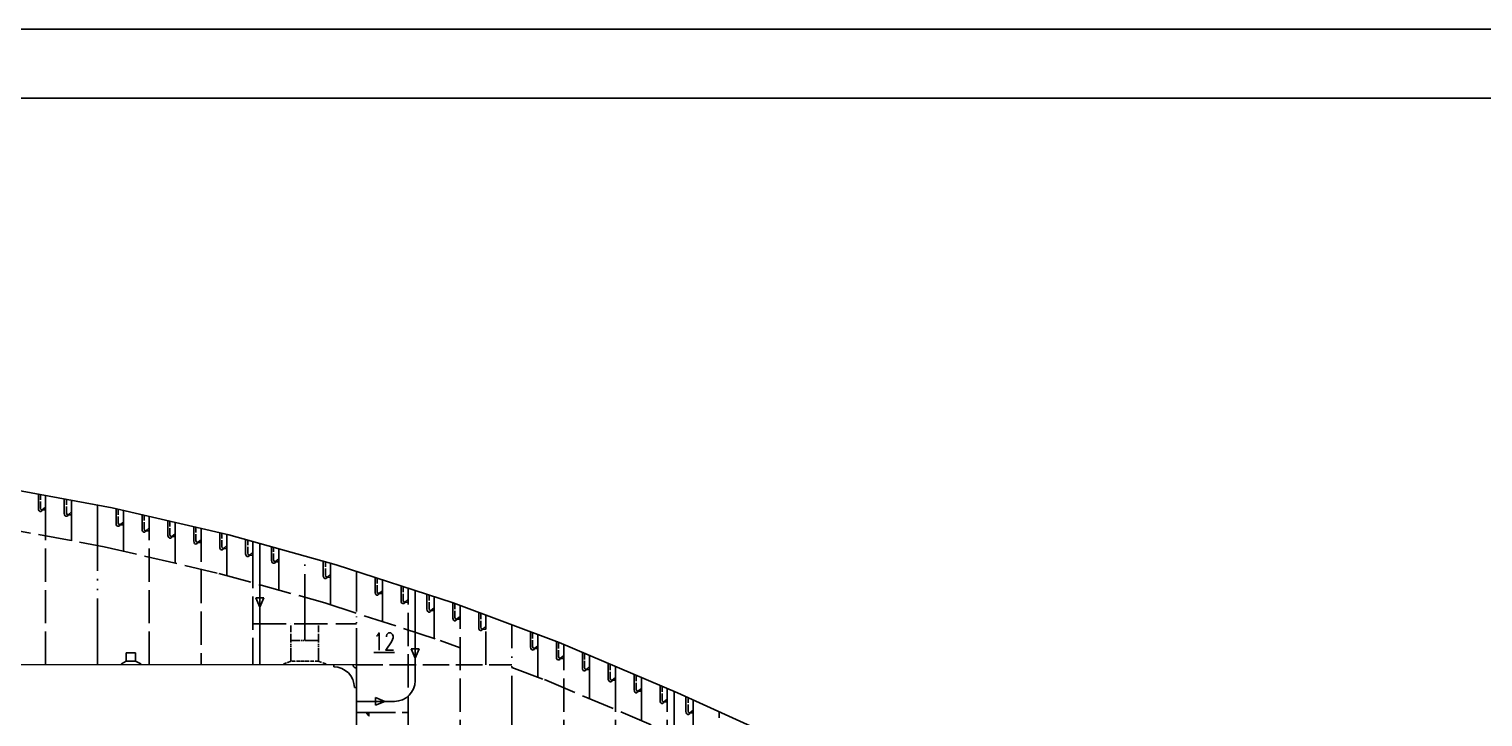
# Model space of a CAD drawing. Extents: x 373818 to 564480, y 322172 to 634257.
# Drawn here: x 532106 to 553155, y 485525 to 495477 of the extents above; entities that cross this region are included whole.
import ezdxf

# ---------------------------------------------------------------- set-up
doc = ezdxf.new("R2010")
doc.units = 0
doc.header["$LTSCALE"] = 40
doc.header["$MEASUREMENT"] = 0
doc.linetypes.add('ACAD_ISO02W100', pattern=[15, 12, -3])
doc.linetypes.add('ACAD_ISO05W100', pattern=[34, 24, -3, 0.5, -3, 0.5, -3])
doc.layers.get('0').update_dxf_attribs({"linetype": 'CONTINUOUS'})
for name, color, linetype in [('01CONTINUOUS', 2, 'CONTINUOUS'), ('BT_ENG', 7, 'CONTINUOUS'), ('C-CON', 4, 'CONTINUOUS'), ('C-DAS', 4, 'ACAD_ISO02W100'), ('C-PH', 4, 'ACAD_ISO05W100'), ('Y-CON', 2, 'CONTINUOUS'), ('Y-DAS', 2, 'ACAD_ISO02W100'), ('Y-PH', 2, 'ACAD_ISO05W100')]:
    doc.layers.add(name, color=color, linetype=linetype)
doc.styles.add('ROMANS', font='romans.shx', dxfattribs={"width": 0.75, "height": 250, "bigfont": 'hzdx.shx'})

# ---------------------------------------------------------------- blocks, each defined once
blk = doc.blocks.new('A$C75882CA2')
at = {"layer": 'C-CON'}
for p, q in [((0, 57), (136, 114)), ((0, 57), (136, 0)), ((136, 0), (136, 114))]:
    blk.add_line(p, q, dxfattribs=at)

msp = doc.modelspace()

# ---------------------------------------------------------------- linework, layer by layer
at = {"color": 2}
msp.add_line((417794.48, 494477.25), (562894.48, 494477.25), dxfattribs=at)
for p, q in [((532241.41, 488538.29), (532241.41, 488748.1)), ((532616.41, 488468.23), (532616.41, 488678.66)), ((533366.41, 488322.95), (533366.41, 488537.16)), ((533741.41, 488237.53), (533741.41, 488449.9)), ((534116.41, 488152.11), (534116.41, 488362.64)), ((534491.41, 488066.7), (534491.41, 488272.54)), ((534866.41, 487981.28), (534866.41, 488187.12)), ((535241.41, 487885.1), (535241.41, 488089.95)), ((535616.41, 487788.15), (535616.41, 487985.99)), ((536366.41, 487567.03), (536366.41, 487776.1)), ((537116.41, 487326.62), (537116.41, 487542.76)), ((537491.41, 487204.42), (537491.41, 487420.56)), ((537866.41, 487082.22), (537866.41, 487298.36)), ((538241.41, 486955.86), (538241.41, 487176.16)), ((538616.41, 486814.42), (538616.41, 487035.73)), ((539366.41, 486533.06), (539366.41, 486751.12)), ((539741.41, 486389.23), (539741.41, 486607.28)), ((540116.41, 486230.88), (540116.41, 486454.98)), ((540491.41, 486072.53), (540491.41, 486296.63)), ((540866.41, 485914.18), (540866.41, 486138.28)), ((541241.41, 485759.55), (541241.41, 485982.1)), ((541616.41, 485600.64), (541616.41, 485819.79))]:
    msp.add_line(p, q)
at = {"color": 1}
for p, q in [((535445.62, 486279.59), (535446.09, 488033.21)), ((537696.41, 486049.13), (537696.41, 487353.76)), ((541445.62, 483800.33), (541446.18, 485895.63)), ((536846.41, 485749.13), (537396.41, 485749.13))]:
    msp.add_line(p, q, dxfattribs=at)
for centre, radius, start, end in [((532291.41, 488538.29), 50, 180, 220.300494), ((532296.41, 488545.21), 25, 180, 270), ((532272.35, 488522.12), 25, 220.300494, 355.621629), ((532666.41, 488468.23), 50, 180, 220.300494), ((532647.35, 488452.06), 25, 220.300494, 355.621629), ((532671.41, 488475.15), 25, 180, 270), ((533416.41, 488322.95), 50, 180, 220.300494), ((533421.41, 488329.87), 25, 180, 270), ((533397.35, 488306.78), 25, 220.300494, 355.621629), ((533791.41, 488237.53), 50, 180, 220.300494), ((533772.35, 488221.36), 25, 220.300494, 355.621629), ((533796.41, 488244.45), 25, 180, 270), ((534166.41, 488152.11), 50, 180, 220.300494), ((534147.35, 488135.95), 25, 220.300494, 355.621629), ((534171.41, 488159.04), 25, 180, 270), ((534541.41, 488066.7), 50, 180, 220.300494), ((534522.35, 488050.53), 25, 220.300494, 355.621629), ((534546.41, 488073.62), 25, 180, 270), ((534916.41, 487981.28), 50, 180, 220.300494), ((534897.35, 487965.11), 25, 220.300494, 355.621629), ((534921.41, 487988.2), 25, 180, 270), ((535291.41, 487885.1), 50, 180, 220.300494), ((535272.35, 487868.93), 25, 220.300494, 355.621629), ((535296.41, 487892.02), 25, 180, 270), ((535666.41, 487788.15), 50, 180, 220.300494), ((535647.35, 487771.98), 25, 220.300494, 355.621629), ((535671.41, 487795.07), 25, 180, 270), ((536416.41, 487567.03), 50, 180, 220.300494), ((536397.35, 487550.86), 25, 220.300494, 355.621629), ((536421.41, 487573.95), 25, 180, 270), ((537166.41, 487326.62), 50, 180, 220.300494), ((537147.35, 487310.45), 25, 220.300494, 355.621629), ((537171.41, 487333.54), 25, 180, 270), ((537541.41, 487204.42), 50, 180, 220.300494), ((537522.35, 487188.25), 25, 220.300494, 355.621629), ((537546.41, 487211.34), 25, 180, 270), ((537916.41, 487082.22), 50, 180, 220.300494), ((537897.35, 487066.05), 25, 220.300494, 355.621629), ((537921.41, 487089.14), 25, 180, 270), ((538291.41, 486955.86), 50, 180, 220.300494), ((538272.35, 486939.69), 25, 220.300494, 355.621629), ((538296.41, 486962.78), 25, 180, 270), ((538666.41, 486814.42), 50, 180, 220.300494), ((538647.35, 486798.25), 25, 220.300494, 355.621629), ((538671.41, 486821.34), 25, 180, 270), ((539416.41, 486533.06), 50, 180, 220.300494), ((539397.35, 486516.89), 25, 220.300494, 355.621629), ((539421.41, 486539.98), 25, 180, 270), ((536846.41, 486279.13), 50, 179.981233, 270), ((539791.41, 486389.23), 50, 180, 220.300494), ((539772.35, 486373.06), 25, 220.300494, 355.621629), ((539796.41, 486396.15), 25, 180, 270), ((540166.41, 486230.88), 50, 180, 220.300494), ((540171.41, 486237.8), 25, 180, 270), ((540147.35, 486214.71), 25, 220.300494, 355.621629), ((540541.41, 486072.53), 50, 180, 220.300494), ((540522.35, 486056.36), 25, 220.300494, 355.621629), ((540546.41, 486079.45), 25, 180, 270), ((540916.41, 485914.18), 50, 180, 220.300494), ((540897.35, 485898.01), 25, 220.300494, 355.621629), ((540921.41, 485921.11), 25, 180, 270), ((541291.41, 485759.55), 50, 180, 220.300494), ((541272.35, 485743.38), 25, 220.300494, 355.621629), ((541296.41, 485766.47), 25, 180, 270), ((541666.41, 485600.64), 50, 180, 220.300494), ((541671.41, 485607.56), 25, 180, 270), ((541647.35, 485584.47), 25, 220.300494, 355.621629)]:
    msp.add_arc(centre, radius, start, end)
msp.add_arc((537396.41, 486049.13), 300, 270, 0, dxfattribs=at)
at = {"layer": '01CONTINUOUS'}
for p, q in [((524096.41, 486283.31), (536846.41, 486279.13)), ((536846.41, 483800.36), (536846.41, 486280.36))]:
    msp.add_line(p, q, dxfattribs=at)
at = {"layer": 'BT_ENG'}
msp.add_line((415294.48, 495477.25), (563894.48, 495477.25), dxfattribs=at)
at = {"layer": 'C-CON', "linetype": 'ACAD_ISO05W100', "ltscale": 0.2}
for p, q in [((533511.84, 486330.22), (533511.88, 486450.22)), ((533511.88, 486450.22), (533646.91, 486450.18)), ((533646.87, 486330.18), (533646.91, 486450.18)), ((535896.56, 486329.37), (535896.56, 486630.15)), ((536296.56, 486630.15), (535896.56, 486630.15)), ((536296.56, 486329.45), (536296.56, 486630.15)), ((533511.84, 486330.22), (533444.94, 486292.24)), ((533444.94, 486292.24), (533444.94, 486280.24)), ((533511.84, 486330.22), (533646.87, 486330.18)), ((533646.87, 486330.18), (533724.94, 486292.15)), ((533724.94, 486292.15), (533724.94, 486280.15))]:
    msp.add_line(p, q, dxfattribs=at)
at = {"layer": 'C-CON', "linetype": 'ACAD_ISO05W100', "ltscale": 0.05}
for p, q in [((535896.56, 486329.37), (535792.82, 486291.33)), ((535792.82, 486291.33), (535792.82, 486279.33)), ((536296.56, 486329.5), (535896.56, 486329.37)), ((536296.56, 486329.45), (536402.82, 486291.49)), ((536402.82, 486291.49), (536402.82, 486279.49))]:
    msp.add_line(p, q, dxfattribs=at)
at = {"layer": 'C-CON'}
for p, q in [((536516.41, 486249.13), (536516.42, 486279.24)), ((536816.41, 485949.13), (536846.41, 485949.13))]:
    msp.add_line(p, q, dxfattribs=at)
msp.add_arc((536516.41, 485949.13), 300, 0, 90, dxfattribs=at)
at = {"layer": 'C-DAS', "ltscale": 0.2}
for p, q in [((532271.41, 488545.21), (532271.41, 488742.54)), ((532646.41, 488475.15), (532646.41, 488673.1)), ((533396.41, 488329.87), (533396.41, 488530.18)), ((533771.41, 488244.45), (533771.41, 488442.92)), ((534146.41, 488159.04), (534146.41, 488355.66)), ((534521.41, 488073.62), (534521.41, 488265.7)), ((534896.41, 487988.2), (534896.41, 488180.29)), ((535271.41, 487892.02), (535271.41, 488081.63)), ((535646.41, 487795.07), (535646.41, 487977.67)), ((536396.41, 487573.95), (536396.41, 487768.34)), ((537146.41, 487333.54), (537146.41, 487532.98)), ((537521.41, 487211.34), (537521.41, 487410.78)), ((537896.41, 487089.14), (537896.41, 487288.58)), ((538271.41, 486962.78), (538271.41, 487165.15)), ((538646.41, 486821.34), (538646.41, 487024.47)), ((539396.41, 486539.98), (539396.41, 486740.79)), ((539771.41, 486396.15), (539771.41, 486602.44)), ((540146.41, 486237.8), (540146.41, 486442.93)), ((540521.41, 486079.45), (540521.41, 486286.12)), ((540896.41, 485921.11), (540896.41, 486126.23)), ((541271.41, 485766.47), (541271.41, 485969.43)), ((541646.41, 485607.56), (541646.41, 485806.13))]:
    msp.add_line(p, q, dxfattribs=at)
at = {"layer": 'C-DAS'}
for p, q in [((532346.41, 486280.6), (532346.41, 488720.21)), ((532721.41, 488074.44), (532721.41, 488650.15)), ((533471.41, 487922.37), (533471.41, 488504.87)), ((533846.41, 486280.11), (533846.41, 488419.45)), ((534221.41, 487747.85), (534221.41, 488334.04)), ((534596.41, 488248.62), (534596.41, 486279.87)), ((534971.41, 487568.11), (534971.41, 488163.2)), ((535346.41, 487867.02), (535346.41, 486279.62)), ((535721.41, 487360.19), (535721.41, 487770.07)), ((536471.41, 487148.18), (536471.41, 487748.95)), ((537221.41, 486903.78), (537221.41, 487508.54)), ((537596.41, 484150.36), (537596.41, 487386.34)), ((537971.41, 486659.38), (537971.41, 487264.14)), ((538346.41, 483800.36), (538346.41, 487137.02)), ((535346.63, 486870.36), (536846.63, 486870.36)), ((538721.41, 486280.36), (538721.41, 486996.34)), ((539471.41, 486100.85), (539471.41, 486714.98)), ((539846.41, 483800.36), (539846.41, 486571.15)), ((540221.41, 485788.64), (540221.41, 486412.8)), ((540596.41, 483800.36), (540596.41, 486254.45)), ((540971.41, 485471.95), (540971.41, 486096.11)), ((541346.41, 483800.36), (541346.41, 485937.76)), ((541721.41, 485140.2), (541721.41, 485771.98))]:
    msp.add_line(p, q, dxfattribs=at)
for points in [[(524121.41, 488685.36), (525857.13, 488685.36), (526656.52, 488681.8), (528469.71, 488621.13), (528497.17, 488619.5), (530080.48, 488486.03), (531655.27, 488271.86), (533193.85, 487986.96), (534854.38, 487600.56), (536387.45, 487175.54), (538056.26, 486631.73), (538346.41, 486522.89)], [(539096.41, 486241.53), (539566.51, 486065.18), (541265.41, 485347.8), (542468.95, 484799.86), (542846.41, 484615.3)]]:
    msp.add_lwpolyline(points, dxfattribs=at)
at = {"layer": 'C-PH'}
msp.add_line((537397.95, 486457.5), (537095.46, 486457.5), dxfattribs=at)
at = {"layer": 'Y-CON'}
for points in [[(531746.41, 488839.76), (533311.41, 488549.96), (534996.41, 488157.87), (536553.41, 487726.22), (538246.41, 487174.53), (539779.41, 486599.44), (541496.41, 485874.42), (542714.41, 485319.9), (544746.41, 484326.32), (545874.41, 483742.94), (547996.41, 482579.4), (548188.41, 482470.09), (551246.41, 480693.74), (551313.41, 480654.87), (552496.41, 479974.39), (553496.41, 479398.86), (554496.41, 478796.32), (554501.41, 478792.71), (554507.41, 478787.53), (554514.41, 478779.29), (554525.41, 478760.73), (554525.41, 478760.36)], [(532346.41, 488720.21), (532346.41, 488520.21), (532296.41, 488520.21), (532346.41, 488560.21)], [(532721.41, 488650.15), (532721.41, 488450.15), (532671.41, 488450.15), (532721.41, 488490.15)], [(533471.41, 488504.87), (533471.41, 488304.87), (533421.41, 488304.87), (533471.41, 488344.87)], [(533846.41, 488419.45), (533846.41, 488219.45), (533796.41, 488219.45), (533846.41, 488259.45)], [(534221.41, 488334.04), (534221.41, 488134.04), (534171.41, 488134.04), (534221.41, 488174.04)], [(534596.41, 488248.62), (534596.41, 488048.62), (534546.41, 488048.62), (534596.41, 488088.62)], [(534971.41, 488163.2), (534971.41, 487963.2), (534921.41, 487963.2), (534971.41, 488003.2)], [(535346.41, 488060.84), (535346.41, 487867.02), (535296.41, 487867.02), (535346.41, 487907.02)], [(535721.41, 487956.88), (535721.41, 487770.07), (535671.41, 487770.07), (535721.41, 487810.07)], [(536471.41, 487748.95), (536471.41, 487548.95), (536421.41, 487548.95), (536471.41, 487588.95)], [(537221.41, 487508.54), (537221.41, 487308.54), (537171.41, 487308.54), (537221.41, 487348.54)], [(537596.41, 487386.34), (537596.41, 487186.34), (537546.41, 487186.34), (537596.41, 487226.34)], [(537971.41, 487264.14), (537971.41, 487064.14), (537921.41, 487064.14), (537971.41, 487104.14)], [(538346.41, 487137.78), (538346.41, 486937.78), (538296.41, 486937.78), (538346.41, 486977.78)], [(538721.41, 486996.34), (538721.41, 486796.34), (538671.41, 486796.34), (538721.41, 486836.34)], [(539471.41, 486714.98), (539471.41, 486514.98), (539421.41, 486514.98), (539471.41, 486554.98)], [(539846.41, 486571.15), (539846.41, 486371.15), (539796.41, 486371.15), (539846.41, 486411.15)], [(540221.41, 486412.8), (540221.41, 486212.8), (540171.41, 486212.8), (540221.41, 486252.8)], [(540596.41, 486254.45), (540596.41, 486054.45), (540546.41, 486054.45), (540596.41, 486094.45)], [(540971.41, 486096.11), (540971.41, 485896.11), (540921.41, 485896.11), (540971.41, 485936.11)], [(541346.41, 485937.76), (541346.41, 485741.47), (541296.41, 485741.47), (541346.41, 485781.47)], [(536846.63, 485589.24), (537026.63, 485589.24), (537026.63, 485539.24), (536986.63, 485589.24)], [(541721.41, 485771.98), (541721.41, 485582.56), (541671.41, 485582.56), (541721.41, 485622.56)]]:
    msp.add_lwpolyline(points, dxfattribs=at)
at = {"layer": 'Y-DAS', "ltscale": 0.2}
for p, q in [((535896.56, 486630.15), (535896.56, 486870.36)), ((536296.56, 486630.15), (536296.56, 486870.36))]:
    msp.add_line(p, q, dxfattribs=at)
at = {"layer": 'Y-DAS', "ltscale": 0.8}
for p, q in [((536846.41, 486280.36), (539096.41, 486280.36)), ((537026.63, 485589.24), (537596.63, 485589.24))]:
    msp.add_line(p, q, dxfattribs=at)
at = {"layer": 'Y-DAS'}
msp.add_line((536846.41, 485051.84), (536846.41, 485653.99), dxfattribs=at)
at = {"layer": 'Y-PH'}
for p, q in [((533096.41, 486280.36), (533096.41, 488580.09)), ((536096.41, 486630.15), (536096.41, 487852.91)), ((539096.41, 483800.36), (539096.41, 486855.66)), ((542096.41, 484150.36), (542096.41, 485601.26))]:
    msp.add_line(p, q, dxfattribs=at)
at = {"layer": 'Y-PH', "ltscale": 0.6}
msp.add_line((536846.41, 486234.33), (536846.41, 487630.74), dxfattribs=at)

# ---------------------------------------------------------------- block references
at = {"layer": 'C-CON'}
for p, rotation in [((535503.08, 487114.14), 90), ((537753.65, 486374.26), 90), ((537258.87, 485806.37), 180)]:
    msp.add_blockref('A$C75882CA2', p, dxfattribs=dict(at, rotation=rotation))

# ---------------------------------------------------------------- texts
at = {"insert": (537086.14, 486740.72), "char_height": 250, "width": 4189.5335, "attachment_point": 1, "style": 'ROMANS'}
msp.add_mtext('12', dxfattribs=at)

doc.saveas('drawing.dxf')
